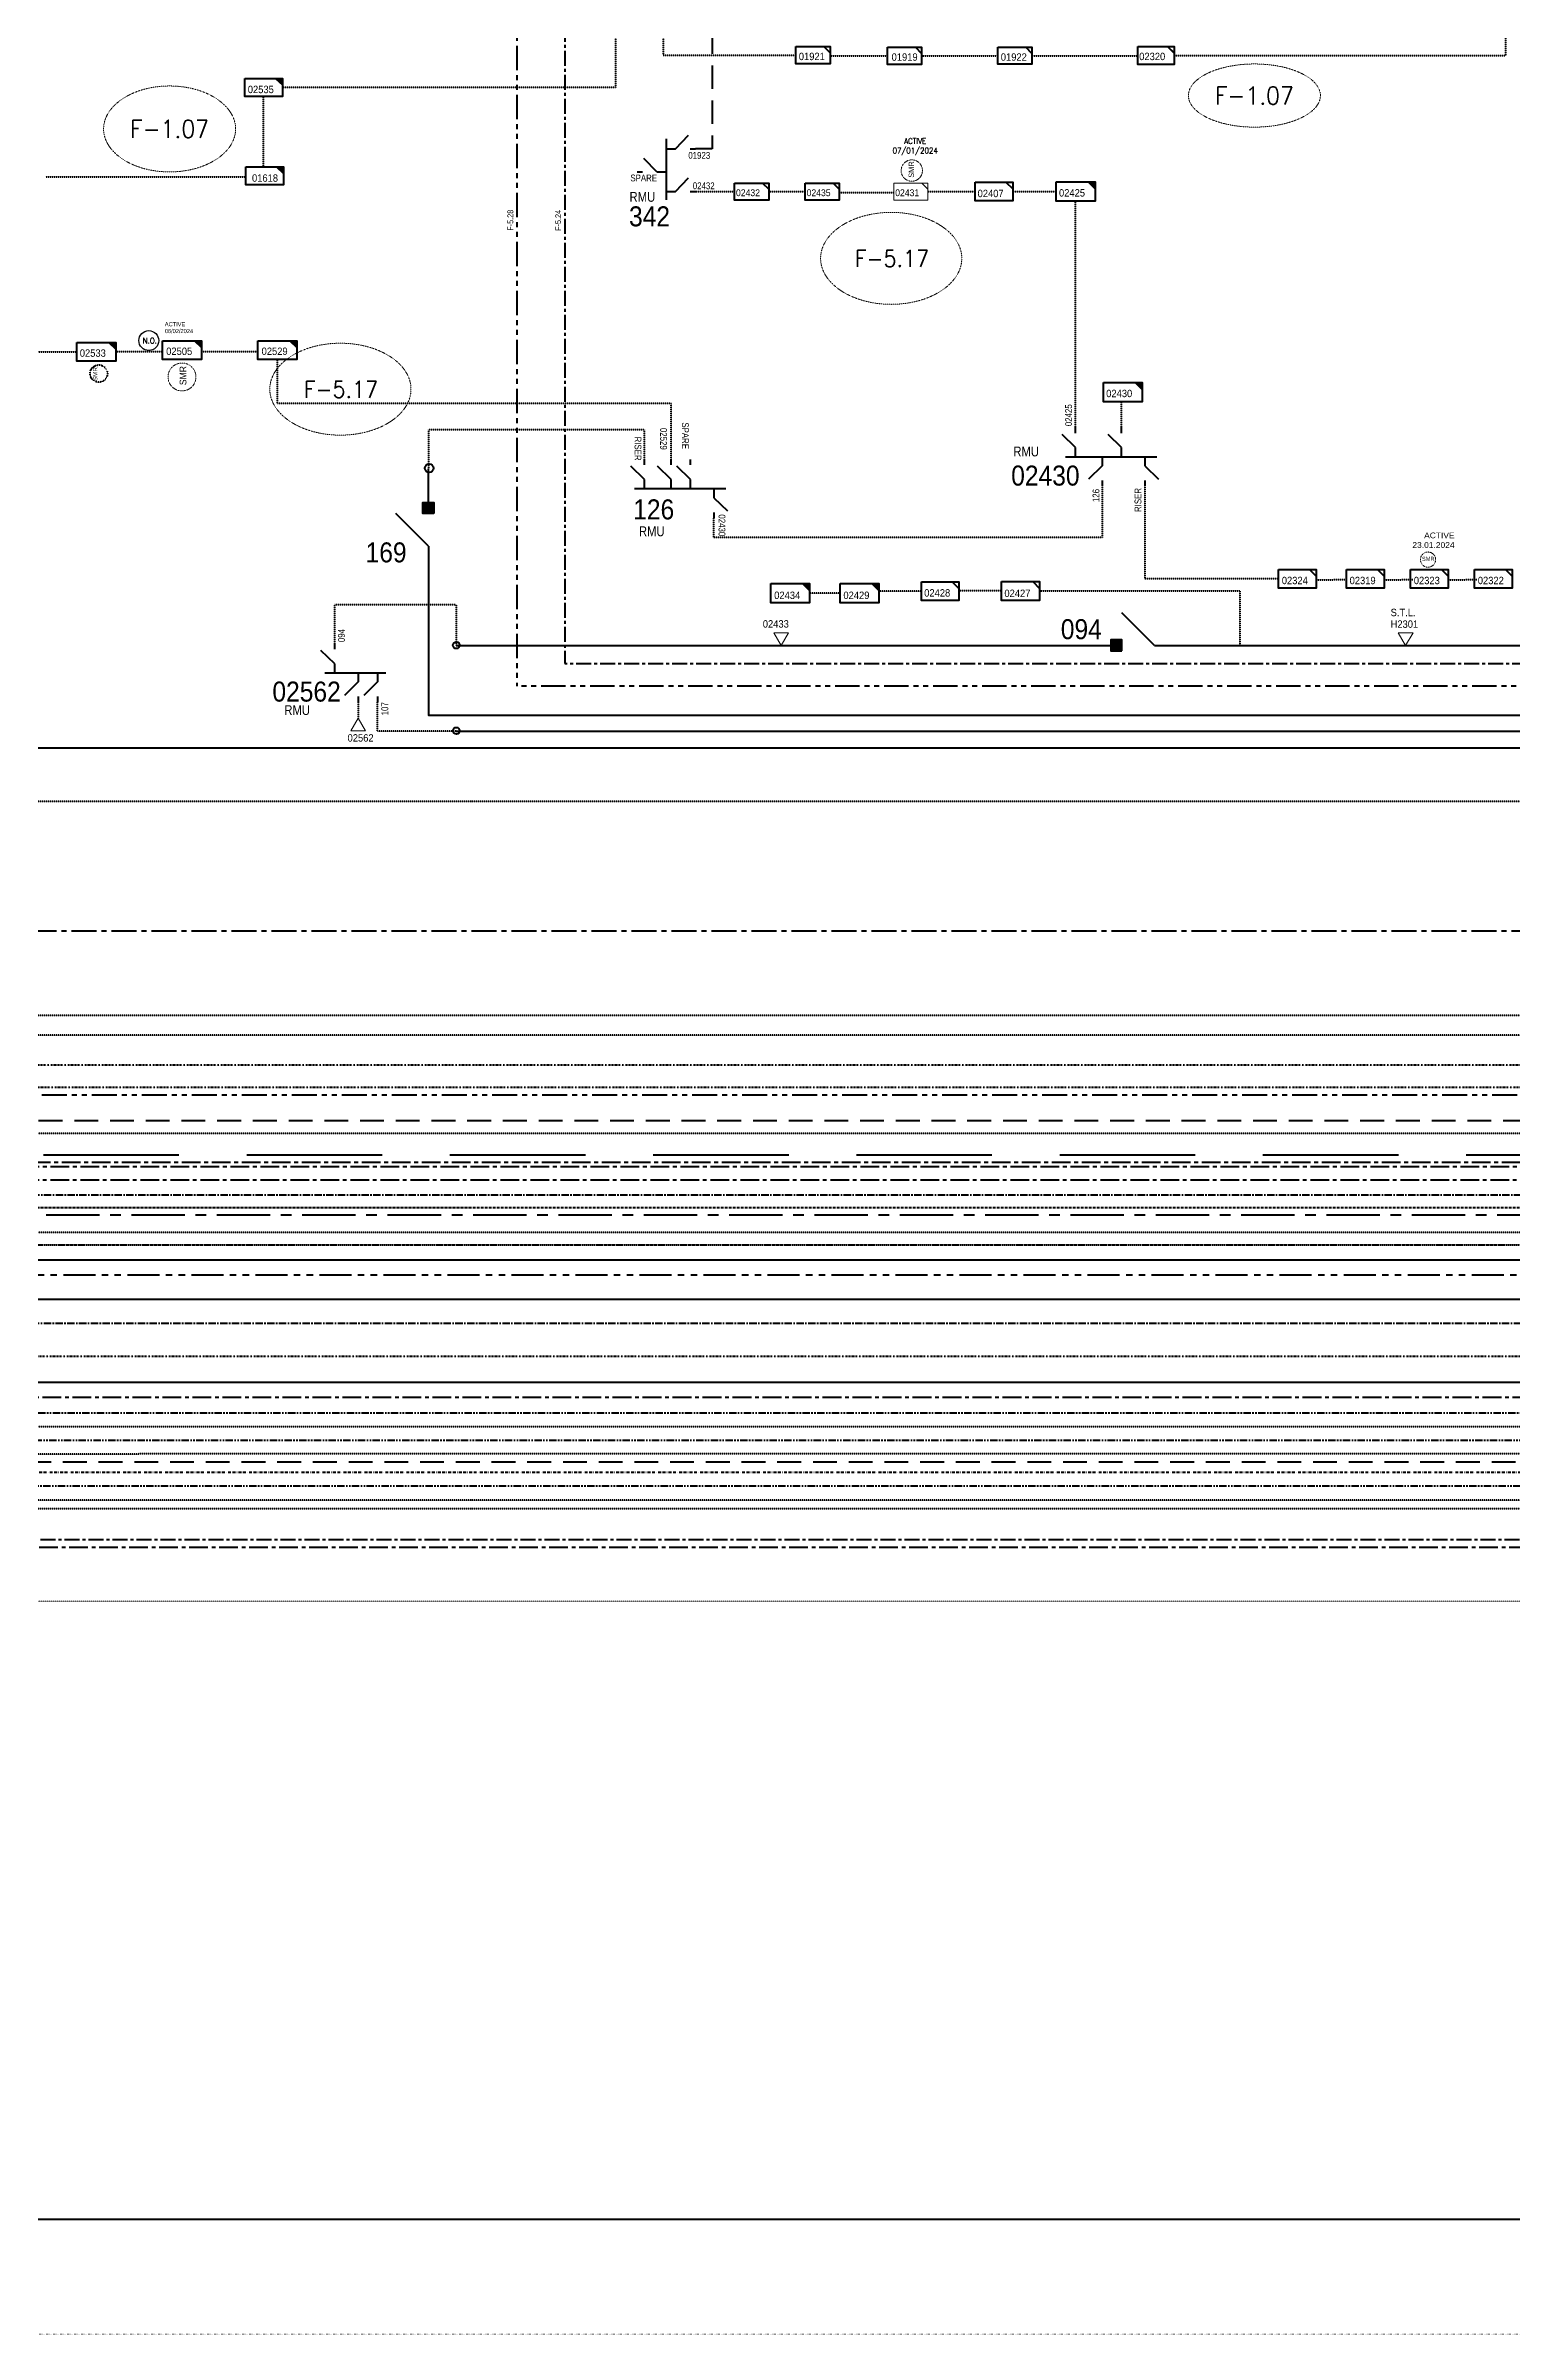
# Model space of a CAD drawing. Header units: metres. Extents: x 65984 to 144644, y -19036 to 23726.
# Drawn here: x 119960 to 120694, y 19332 to 20476 of the extents above; entities that cross this region are included whole.
import ezdxf
from ezdxf.enums import TextEntityAlignment as Align

# ---------------------------------------------------------------- set-up
doc = ezdxf.new("R2010")
doc.units = ezdxf.units.M
doc.header["$MEASUREMENT"] = 0
for name, pattern in [('( Border )', [1.75, 0.5, -0.25, 0.5, -0.25, 0, -0.25]), ('( Center )', [2, 1.25, -0.25, 0.25, -0.25]), ('( Phantom )', [2.5, 1.25, -0.25, 0.25, -0.25, 0.25, -0.25]), ('DGN Style 1', [0.6, 0, -0.6]), ('DGN Style 2', [0.023128, 0, -0.023128]), ('DGN Style 3', [0.013877, 0, -0.013877]), ('DGN Style 4', [1.6, 0.8, -0.4, 0, -0.4]), ('DGN Style 6', [1.9, 0.7, -0.4, 0, -0.4, 0, -0.4]), ('DGN Style 7', [2, 0.9, -0.4, 0.3, -0.4]), ('HIDDEN2', [2381.25, 1587.5, -793.75])]:
    doc.linetypes.add(name, pattern=pattern)
doc.layers.get('0').update_dxf_attribs({"color": 95, "lineweight": 40})
for name, color, linetype, lineweight in [('ABS', 7, 'Continuous', 40), ('ABS NUMBER', 112, 'Continuous', 30), ('d_eos', 111, 'Continuous', 40), ('d_eos no', 121, 'Continuous', 40), ('d_grid line', 7, 'DGN Style 1', 0), ('d_switch', 95, 'Continuous', 40), ('d_tf', 1, 'Continuous', 40), ('d_tf no', 6, 'Continuous', 40), ('d_ug cable', 95, 'Continuous', 40), ('d_ug main line', 95, 'Continuous', 40), ('FDR  1  05', 172, 'Continuous', 40), ('FDR  1  08', 13, 'Continuous', 106), ('FDR  1  16', 234, 'Continuous', 40), ('FDR  4  02', 126, 'Continuous', 40), ('FDR  5  23', 98, 'Continuous', 53), ('fedr no', 95, 'Continuous', 40), ('Level 37', 7, 'Continuous', 0), ('O H MAIN FEEDER', 4, 'Continuous', 100), ('SW N O', 114, 'Continuous', 30)]:
    doc.layers.add(name, color=color, linetype=linetype, lineweight=lineweight)
doc.styles.add('NASKHF', font='naskhf.shx', dxfattribs={"height": 8})
doc.styles.get("Standard").update_dxf_attribs({"font": 'txt.shx'})
doc.styles.add('Style-Arial', font='arial.ttf')
doc.styles.add('Style-ENGINEERING', font='ENGINEERING.shx')
doc.styles.add('Style-msdefault', font='msdefault.shx')
doc.styles.add('Style-STANDARD', font='STANDARD.shx')

# ---------------------------------------------------------------- blocks, each defined once
blk = doc.blocks.new('ABS2_1_1')
at = {"color": 0, "linetype": 'ByBlock', "lineweight": -2, "ltscale": 500}
for q in [(-29900, 43500), (0, 0)]:
    blk.add_line((0, 13600), q, dxfattribs=at)
at = {"color": 0, "linetype": 'ByBlock', "lineweight": -2, "ltscale": 500, "flags": 128}
for points in [[(5000, 43600), (-5000, 43600), (-5000, 53600), (5000, 53600)], [(3791, 49653), (3791, 49653), (3791, 49653)]]:
    blk.add_lwpolyline(points, close=True, dxfattribs=at)
at = {"color": 0, "linetype": 'ByBlock', "lineweight": -2, "ltscale": 500}
for points in [[(5000, 43600), (-5000, 43600), (5000, 53600), (-5000, 53600)], [(3791, 49653), (3791, 49653), (3791, 49653)]]:
    blk.add_solid(points, dxfattribs=at)
blk = doc.blocks.new('TF_8')
at = {"color": 0, "linetype": 'ByBlock', "lineweight": -2}
blk.add_line((6.3, 4.95), (9.9, 1.35), dxfattribs=at)
blk.add_3dface([(-10.1, 4.95), (9.9, 4.95), (9.9, -5.05), (-10.1, -5.05)], dxfattribs=at)
blk = doc.blocks.new('exist.us-1000kva')
at = {"color": 0, "linetype": 'ByBlock', "lineweight": -2, "flags": 128}
blk.add_lwpolyline([(40, 12.9), (32.8, 20), (40, 20)], close=True, dxfattribs=at)
at = {"color": 0, "linetype": 'ByBlock', "lineweight": -2, "extrusion": (0, 0, -1)}
blk.add_solid([(-40, 12.9), (-32.8, 20), (-40, 20)], dxfattribs=at)
at = {"color": 0, "linetype": 'ByBlock', "lineweight": -2, "xscale": 2, "yscale": 2}
blk.add_blockref('TF_8', (20.2, 10.1), dxfattribs=at)
blk = doc.blocks.new('*U965')
at = {"layer": 'SW N O', "color": 3, "ltscale": 0.426762}
blk.add_circle((0, 0), 16.8, dxfattribs=at)
at = {"layer": 'SW N O', "color": 3, "style": 'Style-STANDARD'}
blk.add_text('N.O.', height=9.6, dxfattribs=at).set_placement((1.7, -0.2), align=Align.MIDDLE_CENTER)
blk = doc.blocks.new('*U2323')
at = {"layer": 'FDR  1  05', "color": 55, "linetype": 'Continuous', "lineweight": 40, "flags": 128}
blk.add_lwpolyline([(20, 10), (20, 2.7), (12.8, 10)], close=True, dxfattribs=at)
at = {"layer": 'FDR  1  05', "color": 55, "linetype": 'Continuous', "lineweight": 40, "xscale": 2, "yscale": 2, "rotation": 359.9999999999999}
blk.add_blockref('TF_8', (0.2, 0.1), dxfattribs=at)
blk = doc.blocks.new('*U1671')
at = {"layer": 'FDR  1  05', "color": 18, "linetype": 'Continuous', "lineweight": 40, "flags": 128}
blk.add_lwpolyline([(20, 10), (20, 2.7), (12.8, 10)], close=True, dxfattribs=at)
at = {"layer": 'FDR  1  05', "color": 18, "linetype": 'Continuous', "lineweight": 40, "xscale": 2, "yscale": 2, "rotation": 359.9999999999999}
blk.add_blockref('TF_8', (0.2, 0.1), dxfattribs=at)
blk = doc.blocks.new('TRA1_702')
at = {"layer": 'd_tf', "color": 95, "linetype": 'Continuous', "lineweight": 0, "ltscale": 0.00017991, "flags": 128}
blk.add_lwpolyline([(10, -17), (0, 0), (-10, -17)], close=True, dxfattribs=at)
blk = doc.blocks.new('TRA1_701')
at = {"layer": 'd_tf', "color": 95, "linetype": 'Continuous', "lineweight": 0, "ltscale": 0.00017991, "xscale": 1.000046566207833, "yscale": 1.000046566207833, "zscale": 1.000046566207833, "rotation": 180}
blk.add_blockref('TRA1_702', (0, 0), dxfattribs=at)
blk = doc.blocks.new('*U2397')
at = {"layer": 'FDR  4  02', "color": 131, "linetype": 'Continuous', "lineweight": 13, "flags": 128}
blk.add_lwpolyline([(20, 10), (20, 2.7), (12.8, 10)], close=True, dxfattribs=at)
at = {"layer": 'FDR  4  02', "color": 131, "linetype": 'Continuous', "lineweight": 13, "xscale": 2, "yscale": 2, "rotation": 359.9999999999999}
blk.add_blockref('TF_8', (0.2, 0.1), dxfattribs=at)
blk = doc.blocks.new('*U3409')
at = {"layer": 'FDR  1  05', "color": 2, "linetype": 'Continuous', "lineweight": 40, "flags": 128}
blk.add_lwpolyline([(20, 10), (20, 2.7), (12.8, 10)], close=True, dxfattribs=at)
at = {"layer": 'FDR  1  05', "color": 2, "linetype": 'Continuous', "lineweight": 40, "xscale": 2, "yscale": 2, "zscale": 0.9408992878727449, "rotation": 359.9999999999999}
blk.add_blockref('TF_8', (0.2, 0.1), dxfattribs=at)
blk = doc.blocks.new('*U3830')
at = {"color": 2, "linetype": 'DGN Style 3'}
blk.add_circle((0, 0), 40.1, dxfattribs=at)
at = {"color": 1, "style": 'Style-ENGINEERING', "width": 1.09375}
blk.add_text('SMR', height=20, dxfattribs=at).set_placement((30, 7), align=Align.RIGHT)

msp = doc.modelspace()

# ---------------------------------------------------------------- linework, layer by layer
at = {"color": 1, "linetype": 'DGN Style 3', "lineweight": 140, "flags": 128}
msp.add_lwpolyline([(125582.6, 22197.1), (125784.7, 22197.1), (125784.7, 19882.8), (116946.7, 19882.8), (116946.7, 20259.6), (116860.9, 20259.7)], dxfattribs=at)
at = {"color": 3, "linetype": 'DGN Style 3', "lineweight": 140, "flags": 128}
msp.add_lwpolyline([(116807.7, 20242.1), (116807.7, 20219.5), (116935.2, 20219.5), (116935.2, 19876.7), (125825.5, 19876.7), (125825.5, 22095.4), (125562.3, 22095.4)], dxfattribs=at)
at = {"color": 1, "linetype": 'DGN Style 4', "lineweight": 70, "flags": 128}
msp.add_lwpolyline([(128559.9, 20572.7), (128559.9, 20579), (128073.9, 20579), (128073.9, 21718.3), (128073.9, 21718.3), (125710.5, 21718.3), (125710.5, 19820.8), (115844.2, 19820.8), (115844.2, 19939)], dxfattribs=at)
at = {"color": 7, "linetype": 'HIDDEN2', "lineweight": 70, "ltscale": 0.0075}
msp.add_lwpolyline([(125393.7, 21166.9), (125393.7, 21141.8), (125160, 21141.8), (125160, 19768.1), (114797.2, 19768.1), (114797.2, 20008.6), (114797.2, 20008.6), (114797.2, 20131.5)], dxfattribs=at)
at = {"layer": 'd_eos', "color": 7, "linetype": 'Continuous', "lineweight": 211, "ltscale": 0.625574}
for p, q in [((120270.5, 20429.7), (120270.5, 20399.1)), ((120270.5, 20424.7), (120275.1, 20424.7)), ((120275.1, 20424.7), (120281.7, 20431.5)), ((120282.4, 20424.7), (120285.1, 20424.7)), ((120258.7, 20413), (120255.9, 20413)), ((120266, 20413), (120259.3, 20419.9)), ((120270.5, 20413), (120266, 20413)), ((120270.5, 20403.3), (120275.1, 20403.3)), ((120275.1, 20403.3), (120281.7, 20410.2)), ((120282.4, 20403.3), (120285.1, 20403.3)), ((120475.2, 20282.5), (120475.2, 20285.3)), ((120498.2, 20282.5), (120498.2, 20285.3)), ((120475.2, 20275.3), (120468.4, 20281.9)), ((120475.2, 20270.7), (120475.2, 20275.3)), ((120498.2, 20275.3), (120491.4, 20281.9)), ((120498.2, 20270.7), (120498.2, 20275.3)), ((120259.7, 20259.3), (120252.8, 20266)), ((120259.7, 20266.6), (120259.7, 20269.4)), ((120273, 20259.3), (120266.2, 20266)), ((120273, 20266.6), (120273, 20269.4)), ((120282.7, 20259.3), (120275.8, 20266)), ((120282.7, 20266.6), (120282.7, 20269.4)), ((120470.2, 20270.7), (120515.8, 20270.7)), ((120488.5, 20266.1), (120481.7, 20259.5)), ((120488.5, 20270.7), (120488.5, 20266.1)), ((120509.8, 20270.7), (120509.8, 20266.1)), ((120509.8, 20266.1), (120516.7, 20259.5)), ((120254.6, 20254.8), (120300.3, 20254.8)), ((120259.7, 20254.8), (120259.7, 20259.3)), ((120273, 20254.8), (120273, 20259.3)), ((120282.7, 20254.8), (120282.7, 20259.3)), ((120294.3, 20254.8), (120294.3, 20250.2)), ((120488.5, 20258.8), (120488.5, 20256.1)), ((120509.8, 20258.8), (120509.8, 20256.1)), ((120294.3, 20250.2), (120301.2, 20243.6)), ((120294.3, 20242.9), (120294.3, 20240.2)), ((120104.8, 20167.2), (120097.9, 20173.8)), ((120104.8, 20174.5), (120104.8, 20177.2)), ((120099.8, 20162.6), (120130.4, 20162.6)), ((120104.8, 20162.6), (120104.8, 20167.2)), ((120116.5, 20162.6), (120116.5, 20158.1)), ((120126.2, 20162.6), (120126.2, 20158.1)), ((120116.5, 20158.1), (120109.6, 20151.4)), ((120116.5, 20150.8), (120116.5, 20148)), ((120126.2, 20158.1), (120119.3, 20151.4)), ((120126.2, 20150.8), (120126.2, 20148))]:
    msp.add_line(p, q, dxfattribs=at)
at = {"layer": 'd_grid line', "color": 7, "linetype": 'DGN Style 1', "lineweight": 0, "flags": 128}
msp.add_lwpolyline([(133459.3, 19332.1), (133459.3, 22713), (107396.8, 22713), (107396.8, 19332.1)], close=True, dxfattribs=at)
at = {"layer": 'd_ug cable', "color": 55, "linetype": 'DGN Style 3', "lineweight": 100}
for p, q in [((120690.3, 20471.3), (120690.1, 20563.3)), ((120069.2, 20415.6), (120069.2, 20450.9))]:
    msp.add_line(p, q, dxfattribs=at)
at = {"layer": 'd_ug cable', "color": 18, "linetype": 'DGN Style 3', "lineweight": 100}
for p, q in [((120285.1, 20403.3), (120304.6, 20403.3)), ((120321.7, 20403.3), (120339.9, 20403.3)), ((120475.2, 20285.3), (120475.2, 20398.5)), ((120498.2, 20285.3), (120498.2, 20298.2))]:
    msp.add_line(p, q, dxfattribs=at)
at = {"layer": 'd_ug cable', "color": 17, "linetype": 'DGN Style 3', "lineweight": 100}
msp.add_line((119950.6, 20323.1), (119975.8, 20323.1), dxfattribs=at)
at = {"layer": 'd_ug cable', "color": 6, "linetype": 'DGN Style 3', "lineweight": 211}
for p, q in [((120595.5, 20209.2), (120609.8, 20209.3)), ((120629.5, 20209.2), (120643.8, 20209.3)), ((120661.5, 20209.2), (120675.8, 20209.3))]:
    msp.add_line(p, q, dxfattribs=at)
at = {"layer": 'd_ug cable', "color": 95, "linetype": 'DGN Style 3', "lineweight": 100}
for p, q in [((120357.4, 20202.5), (120342.2, 20202.5)), ((120398.2, 20203.5), (120376.8, 20203.5)), ((120438.2, 20203.6), (120416.9, 20203.6)), ((120116.5, 20148), (120116.5, 20140))]:
    msp.add_line(p, q, dxfattribs=at)
at = {"layer": 'd_ug cable', "color": 1, "linetype": 'DGN Style 3', "lineweight": 0}
msp.add_line((107924.2, 19698.6), (144357.5, 19698.7), dxfattribs=at)
at = {"layer": 'd_ug cable', "color": 11, "linetype": 'DGN Style 3', "lineweight": 100, "flags": 128}
msp.add_lwpolyline([(116936.1, 20791.1), (116989.8, 20791.1), (116989.8, 20008), (117030.6, 20008), (117030.6, 19932.6), (125125.2, 19932.6), (125125.2, 22070), (125473.7, 22070)], dxfattribs=at)
at = {"layer": 'd_ug cable', "color": 191, "linetype": '( Phantom )', "lineweight": 106, "ltscale": 2.94, "flags": 128}
msp.add_lwpolyline([(123384.2, 20690.9), (123384.2, 20700.9), (123480.1, 20700.9), (123480.1, 19778.9), (114898.6, 19778.9), (114898.6, 19923.6)], dxfattribs=at)
at = {"layer": 'd_ug cable', "color": 5, "linetype": 'DGN Style 3', "lineweight": 100, "flags": 128}
msp.add_lwpolyline([(123460.8, 20656.3), (123460.8, 20632.5), (123475.1, 20632.5), (123475.1, 19772.9), (114852.4, 19771), (114852.7, 19985.2), (114852.7, 19985.2), (114852.7, 19985.5)], dxfattribs=at)
at = {"layer": 'd_ug cable', "color": 30, "linetype": 'DGN Style 3', "lineweight": 140, "flags": 128}
msp.add_lwpolyline([(123535.7, 20621.1), (123496.4, 20621.1), (123496.4, 19991.4), (117971.1, 19991.4), (117971.1, 20024.1)], dxfattribs=at)
at = {"layer": 'd_ug cable', "color": 3, "linetype": 'DGN Style 3', "lineweight": 100, "flags": 128}
for points in [[(123536.4, 20608.9), (123503.7, 20608.9), (123503.7, 19785.8), (114953.6, 19785.8), (114953.6, 20040.8), (114953.6, 20040.8), (114953.6, 20133.6)], [(123441.1, 20364.3), (123441.1, 20352.8), (123470.8, 20352.8), (123470.8, 19749), (114669.9, 19749), (114669.9, 19765.7)]]:
    msp.add_lwpolyline(points, dxfattribs=at)
at = {"layer": 'd_ug cable', "color": 55, "linetype": 'DGN Style 3', "lineweight": 100, "flags": 128}
for points in [[(120245.2, 20492.1), (120245.2, 20455.4), (120078.6, 20455.4)], [(120269, 20490.3), (120269, 20471.5), (120335.4, 20471.5)], [(120352.4, 20471.2), (120381.1, 20471.2)], [(120398.2, 20471.2), (120436.3, 20471.2)], [(120453.3, 20471.2), (120506.4, 20471.2), (120506.4, 20471.2)], [(120524.5, 20471.3), (120690.3, 20471.3), (120690.3, 20471.3)], [(119960.3, 20410.7), (120060.3, 20410.7)]]:
    msp.add_lwpolyline(points, dxfattribs=at)
at = {"layer": 'd_ug cable', "color": 18, "linetype": 'DGN Style 3', "lineweight": 100, "flags": 128}
for points in [[(120357, 20402.9), (120384.2, 20402.9)], [(120401.3, 20403.3), (120425.1, 20403.3)], [(120443.8, 20403.3), (120465.5, 20403.3)], [(120066.3, 20323.1), (120038.1, 20323.1)], [(120273, 20269), (120273, 20297.3), (120076.1, 20297.3), (120076.1, 20319.3)], [(120488.5, 20256.1), (120488.5, 20230.4), (120294.3, 20230.4), (120294.3, 20240.3)], [(120509.8, 20256.1), (120509.8, 20209.9), (120576.4, 20209.9), (120576.4, 20209.9)]]:
    msp.add_lwpolyline(points, dxfattribs=at)
at = {"layer": 'd_ug cable', "color": 17, "linetype": 'DGN Style 3', "lineweight": 100, "flags": 128}
msp.add_lwpolyline([(120018.7, 20323.1), (119995.3, 20323.1)], dxfattribs=at)
at = {"layer": 'd_ug cable', "color": 57, "linetype": '( Phantom )', "lineweight": 106, "ltscale": 2.94, "true_color": 0x7d8a21, "flags": 128}
msp.add_lwpolyline([(124151.4, 20300.7), (124151.4, 20300.7), (124151.4, 19756), (114758, 19756), (114758, 20002.1)], dxfattribs=at)
at = {"layer": 'd_ug cable', "color": 1, "linetype": 'DGN Style 2', "lineweight": 100, "flags": 128}
msp.add_lwpolyline([(122798.8, 20281.9), (122839, 20281.9), (122839, 19744.7), (114656.1, 19744.7), (114656.1, 19917.5)], dxfattribs=at)
at = {"layer": 'd_ug cable', "color": 174, "linetype": 'DGN Style 3', "lineweight": 100, "flags": 128}
msp.add_lwpolyline([(120259.7, 20269.4), (120259.7, 20284.2), (120151.6, 20284.2), (120151.6, 20264.7)], dxfattribs=at)
at = {"layer": 'd_ug cable', "color": 95, "linetype": 'DGN Style 3', "lineweight": 100, "flags": 128}
msp.add_lwpolyline([(120457.2, 20203.6), (120557.3, 20203.6), (120557.3, 20176.4)], dxfattribs=at)
at = {"layer": 'd_ug cable', "color": 2, "linetype": 'DGN Style 3', "lineweight": 13}
for centre, radius in [((120393.3, 20413.8), 5.34), ((120028.4, 20310.6), 6.98)]:
    msp.add_circle(centre, radius, dxfattribs=at)
at = {"layer": 'd_ug cable', "color": 2, "linetype": 'DGN Style 3', "lineweight": 0}
msp.add_circle((120651.4, 20219.3), 3.8, dxfattribs=at)
at = {"layer": 'd_ug main line', "color": 160, "linetype": 'DGN Style 3', "lineweight": 140, "true_color": 0x0d31ff}
msp.add_line((125133.4, 19981.5), (117675.8, 19981.5), dxfattribs=at)
at = {"layer": 'd_ug main line', "color": 194, "linetype": 'HIDDEN2', "lineweight": 140, "ltscale": 0.042676}
msp.add_line((125514.5, 19921.5), (117658.1, 19921.5), dxfattribs=at)
at = {"layer": 'd_ug main line', "color": 194, "linetype": '( Center )', "lineweight": 158, "ltscale": 2.94, "flags": 128}
msp.add_lwpolyline([(116768.1, 20333.1), (116768.1, 20291.3), (116970, 20291.3), (116970, 20103.3), (117041.4, 20103.3), (117041.4, 19837.5), (125796.7, 19837.5), (125796.7, 22228.7), (125677.4, 22228.7)], dxfattribs=at)
at = {"layer": 'd_ug main line', "color": 194, "linetype": '( Border )', "lineweight": 140, "ltscale": 2.94, "flags": 128}
msp.add_lwpolyline([(125530.1, 21410.6), (125530.1, 21366.7), (125173.6, 21366.7), (125173.6, 19762.9), (114780.3, 19762.9), (114780.3, 20000.7), (114780.3, 20000.7), (114780.3, 20131.5)], dxfattribs=at)
at = {"layer": 'd_ug main line', "color": 200, "linetype": '( Phantom )', "lineweight": 106, "ltscale": 12.802868, "flags": 128}
msp.add_lwpolyline([(125624, 21392.2), (125624, 19861.5), (118525, 19861.5), (118525, 20122.6), (118499.6, 20122.6)], dxfattribs=at)
at = {"layer": 'd_ug main line', "color": 200, "linetype": 'DGN Style 7', "lineweight": 80, "flags": 128}
msp.add_lwpolyline([(117122.2, 19949.7), (117122.2, 19895.4), (125326.1, 19895.4), (125326.1, 21308)], dxfattribs=at)
at = {"layer": 'd_ug main line', "color": 3, "linetype": '( Center )', "lineweight": 140, "ltscale": 2.94, "flags": 128}
msp.add_lwpolyline([(125541.3, 21250), (125541.3, 19901.6), (117708.1, 19901.6), (117708.1, 20550.7), (117719.8, 20550.7)], dxfattribs=at)
at = {"layer": 'd_ug main line', "color": 22, "linetype": 'DGN Style 6', "lineweight": 140, "flags": 128}
msp.add_lwpolyline([(125590.7, 21115.9), (125590.7, 19876.5), (117300.1, 19876.5), (117300.3, 19955.5)], dxfattribs=at)
at = {"layer": 'd_ug main line', "color": 60, "linetype": 'DGN Style 4', "lineweight": 140, "flags": 128}
msp.add_lwpolyline([(118699.1, 20085.5), (118699.1, 19955.5), (123510.6, 19955.5), (123510.6, 20787.7), (123417, 20787.7), (123417, 20795.4)], dxfattribs=at)
at = {"layer": 'd_ug main line', "color": 206, "linetype": '( Phantom )', "lineweight": 200, "ltscale": 9.8, "flags": 128}
for points in [[(120156, 20558.9), (120156, 20533.7), (120195.8, 20533.7), (120195.8, 20156)], [(121181.3, 20297.4), (121181.3, 20156), (120195.8, 20156)]]:
    msp.add_lwpolyline(points, dxfattribs=at)
at = {"layer": 'd_ug main line', "color": 18, "linetype": 'HIDDEN2', "lineweight": 140, "ltscale": 0.00735}
msp.add_lwpolyline([(120293.5, 20536.3), (120293.5, 20424.7), (120285.1, 20424.7)], dxfattribs=at)
at = {"layer": 'd_ug main line', "color": 215, "linetype": '( Center )', "lineweight": 158, "ltscale": 10, "flags": 128}
msp.add_lwpolyline([(124020, 20259.2), (124020, 20033.5), (118051.2, 20033.5)], dxfattribs=at)
at = {"layer": 'd_ug main line', "color": 22, "linetype": '( Phantom )', "lineweight": 100, "ltscale": 10, "flags": 128}
msp.add_lwpolyline([(125145.9, 19951.5), (118427.6, 19951.5), (118427.6, 20158.2)], dxfattribs=at)
at = {"layer": 'd_ug main line', "color": 157, "linetype": 'DGN Style 4', "lineweight": 140, "flags": 128}
msp.add_lwpolyline([(125140.1, 19966.5), (117620.7, 19966.5), (117620.7, 20026.3)], dxfattribs=at)
at = {"layer": 'd_ug main line', "color": 36, "linetype": 'HIDDEN2', "lineweight": 70, "ltscale": 0.0075}
msp.add_lwpolyline([(117063.5, 19958.2), (117063.5, 19938.9), (125152.6, 19938.9)], dxfattribs=at)
at = {"layer": 'FDR  1  08', "color": 22, "linetype": 'DGN Style 3', "lineweight": 140, "flags": 128}
msp.add_lwpolyline([(123432.8, 20098.4), (118755.6, 20098.4), (118755.6, 20154.7)], dxfattribs=at)
at = {"layer": 'FDR  1  16', "color": 30, "linetype": '( Center )', "lineweight": 70, "ltscale": 7.500037}
msp.add_line((125362.7, 19917.9), (117057.4, 19917.9), dxfattribs=at)
at = {"layer": 'FDR  1  16', "color": 154, "linetype": '( Center )', "lineweight": 106, "ltscale": 7.500037, "flags": 128}
msp.add_lwpolyline([(116110.2, 19993.5), (116110.2, 19915.9), (125674.4, 19915.9), (125674.4, 21860.4), (125695.6, 21860.4)], dxfattribs=at)
at = {"layer": 'FDR  1  16', "color": 1, "linetype": '( Center )', "lineweight": 70, "ltscale": 7.500037, "flags": 128}
msp.add_lwpolyline([(125488.9, 21502.1), (125488.9, 19909), (117049.6, 19909), (117049.6, 19946.8)], dxfattribs=at)
at = {"layer": 'FDR  1  16', "color": 30, "linetype": '( Center )', "lineweight": 70, "ltscale": 7.500037, "flags": 128}
msp.add_lwpolyline([(125591.4, 21302), (125591.4, 21195.5), (125557.6, 21195.5), (125557.6, 19800.3), (115047.5, 19800.3), (115047.5, 20133.6)], dxfattribs=at)
at = {"layer": 'FDR  1  16', "color": 1, "linetype": '( Center )', "lineweight": 211, "ltscale": 21.338113, "flags": 128}
msp.add_lwpolyline([(125575.6, 21302), (125575.6, 19891.5), (117648.1, 19891.5), (117648.1, 20163.4)], dxfattribs=at)
at = {"layer": 'FDR  1  16', "color": 57, "linetype": '( Phantom )', "lineweight": 70, "ltscale": 2.94, "true_color": 0x7d8a21, "flags": 128}
msp.add_lwpolyline([(115008.6, 20070.7), (115008.6, 20056.4), (115008.6, 20056.4), (115008.6, 19792.7), (123522.5, 19792.7), (123522.5, 20577.9), (123907, 20577.9), (123907, 21240.2)], dxfattribs=at)
at = {"layer": 'FDR  1  16', "color": 214, "linetype": '( Center )', "lineweight": 158, "ltscale": 6, "flags": 128}
msp.add_lwpolyline([(120110.8, 20724.6), (120219.8, 20724.6), (120219.8, 20167.3), (121078.3, 20167.3), (121078.3, 20344.4)], dxfattribs=at)
at = {"layer": 'FDR  1  16', "color": 174, "linetype": '( Center )', "lineweight": 158, "ltscale": 6, "flags": 128}
msp.add_lwpolyline([(122561.3, 20192.7), (122579.5, 20192.7), (122579.5, 19729.3), (117566.7, 19729.3), (117566.7, 19948.4)], dxfattribs=at)
at = {"layer": 'FDR  1  16', "color": 30, "linetype": '( Center )', "lineweight": 106, "ltscale": 7.500037, "flags": 128}
msp.add_lwpolyline([(122673.1, 20168.7), (122662.2, 20168.7), (122662.2, 19725.4), (114379.1, 19725.4), (114379.1, 19900.5)], dxfattribs=at)
at = {"layer": 'FDR  1  16', "color": 95, "linetype": 'Continuous', "lineweight": 40}
for centre in [(120165.6, 20176.5), (120165.6, 20133.7)]:
    msp.add_circle(centre, 1.72, dxfattribs=at)
at = {"layer": 'FDR  5  23', "color": 95, "linetype": 'DGN Style 3', "lineweight": 40, "flags": 128}
for points in [[(120104.8, 20177.2), (120104.8, 20196.9), (120165.5, 20196.9), (120165.5, 20176.4)], [(120165.5, 20133.6), (120126.2, 20133.6), (120126.2, 20148)]]:
    msp.add_lwpolyline(points, dxfattribs=at)
at = {"layer": 'fedr no', "color": 55, "linetype": 'DGN Style 3', "lineweight": 13}
for centre, ratio in [((120564.6, 20451.3), 0.478468), ((120022.2, 20434.6), 0.651175)]:
    msp.add_ellipse(centre, major_axis=(33, 0), ratio=ratio, dxfattribs=at)
at = {"layer": 'fedr no', "color": 82, "linetype": 'DGN Style 3', "lineweight": 13, "true_color": 0x1dc70e}
for centre in [(120383, 20369.9), (120107.6, 20304.5)]:
    msp.add_ellipse(centre, major_axis=(35.3, 0), ratio=0.651175, dxfattribs=at)
at = {"layer": 'O H MAIN FEEDER', "color": 95, "lineweight": 211, "ltscale": 0.488306}
msp.add_line((120522, 20176.4), (120940.3, 20176.4), dxfattribs=at)
at = {"layer": 'O H MAIN FEEDER', "color": 200, "lineweight": 211, "ltscale": 0.426762}
msp.add_line((123894.8, 20125.1), (118552.8, 20125.1), dxfattribs=at)
at = {"layer": 'O H MAIN FEEDER', "color": 95, "lineweight": 211, "ltscale": 30}
msp.add_line((120165.5, 20133.6), (122632.5, 20133.6), dxfattribs=at)
at = {"layer": 'O H MAIN FEEDER', "color": 214, "lineweight": 211, "ltscale": 30}
msp.add_line((125693.2, 19849.3), (115522.9, 19849.3), dxfattribs=at)
at = {"layer": 'O H MAIN FEEDER', "color": 140, "lineweight": 211, "ltscale": 0.498271, "flags": 128}
msp.add_lwpolyline([(106943.9, 22834.8), (144644.1, 22834.8), (144644.1, 19389.5), (106943.9, 19389.5)], close=True, dxfattribs=at)
at = {"layer": 'O H MAIN FEEDER', "color": 5, "lineweight": 211, "ltscale": 30, "flags": 128}
msp.add_lwpolyline([(111246, 19990), (113139.2, 19990), (113139.2, 19808), (133226.2, 19808), (133226.2, 22351.2), (129774.4, 22351.2)], dxfattribs=at)
at = {"layer": 'O H MAIN FEEDER', "color": 95, "lineweight": 211, "ltscale": 0.426762, "flags": 128}
msp.add_lwpolyline([(125714.5, 20280.9), (125714.5, 19869.1), (116079.9, 19869.1)], dxfattribs=at)
at = {"layer": 'O H MAIN FEEDER', "color": 174, "lineweight": 211, "ltscale": 0.488306, "flags": 128}
msp.add_lwpolyline([(120151.6, 20245.1), (120151.6, 20245.1), (120151.6, 20264.7)], dxfattribs=at)
at = {"layer": 'O H MAIN FEEDER', "color": 174, "lineweight": 211, "ltscale": 6, "flags": 128}
msp.add_lwpolyline([(120151.6, 20220.6), (120151.6, 20141.6), (122590, 20141.6), (122590, 20153.4)], dxfattribs=at)
at = {"layer": 'O H MAIN FEEDER', "color": 95, "lineweight": 211, "ltscale": 0.488306, "flags": 128}
msp.add_lwpolyline([(120165.5, 20176.4), (120496.5, 20176.4)], dxfattribs=at)
at = {"layer": 'O H MAIN FEEDER', "color": 174, "lineweight": 211, "ltscale": 0.488306}
msp.add_circle((120152, 20265), 2.21, dxfattribs=at)

# ---------------------------------------------------------------- block references
at = {"color": 1, "xscale": 0.108, "yscale": 0.108, "zscale": 0.108, "rotation": 90}
msp.add_blockref('*U3830', (119986.8, 20312.3), dxfattribs=at)
at = {"layer": 'ABS', "color": 7, "linetype": 'Continuous', "lineweight": 211, "ltscale": 0.812883, "xscale": 0.0005446322480400587, "zscale": 0.000360672857092237}
for p, yscale, rotation in [((120151.6, 20218.6), 0.0005446322480400587, 359.9999999999997), ((120522, 20176.4), -0.0005446322480400591, 270.0000000000002)]:
    msp.add_blockref('ABS2_1_1', p, dxfattribs=dict(at, yscale=yscale, rotation=rotation))
at = {"layer": 'd_tf', "color": 95, "linetype": 'Continuous', "lineweight": 0, "ltscale": 0.00017991, "xscale": 0.37, "yscale": 0.37, "zscale": 0.37, "rotation": 359.9999999999999}
for p in [(120328, 20176.4), (120640.2, 20176.4)]:
    msp.add_blockref('TRA1_701', p, dxfattribs=at)
at = {"layer": 'd_tf', "color": 95, "linetype": 'Continuous', "lineweight": 0, "ltscale": 0.00017991, "extrusion": (0, 0, -1), "xscale": 0.37, "yscale": 0.37, "zscale": 0.37, "rotation": 180}
msp.add_blockref('TRA1_701', (-120116.5, 20140), dxfattribs=at)
at = {"layer": 'FDR  1  05', "color": 55, "linetype": 'Continuous', "lineweight": 40, "xscale": 0.4267622666565712, "yscale": 0.4267622666565712, "zscale": 0.4267622666565712}
for p in [(120343.9, 20471.5), (120444.8, 20471.2)]:
    msp.add_blockref('*U2323', p, dxfattribs=at)
at = {"layer": 'FDR  1  05', "color": 55, "linetype": 'Continuous', "lineweight": 40, "zscale": 0.4267622666565712, "rotation": 359.9999999999999}
for name, p, xscale, yscale in [('TF_8', (120389.7, 20471.2), 0.8535245333131425, 0.8535245333131425), ('exist.us-1000kva', (120059.8, 20450.9), 0.47, 0.45), ('exist.us-1000kva', (120060.3, 20406.6), 0.47, 0.45)]:
    msp.add_blockref(name, p, dxfattribs=dict(at, xscale=xscale, yscale=yscale))
at = {"layer": 'FDR  1  05', "color": 2, "linetype": 'Continuous', "lineweight": 40, "xscale": 0.453568487251624, "yscale": 0.453568487251624, "zscale": 0.453568487251624}
msp.add_blockref('*U3409', (120515.4, 20471.3), dxfattribs=at)
at = {"layer": 'FDR  1  05', "color": 18, "linetype": 'Continuous', "lineweight": 40, "xscale": 0.4267622666565712, "yscale": 0.4267622666565712, "zscale": 0.4267622666565712}
for p in [(120313.2, 20403.3), (120348.5, 20403.3)]:
    msp.add_blockref('*U1671', p, dxfattribs=at)
at = {"layer": 'FDR  1  05', "color": 18, "linetype": 'Continuous', "lineweight": 40, "zscale": 0.4267622666565712, "rotation": 359.9999999999999}
for name, p, xscale, yscale in [('TF_8', (120434.5, 20403.4), 0.9361643978600566, 0.9361643978600566), ('exist.us-1000kva', (120465.5, 20398.5), 0.4851174426647391, 0.4851174426647391), ('exist.us-1000kva', (120066.3, 20319.3), 0.4862741407134583, 0.4655816240873538), ('exist.us-1000kva', (120489.1, 20298.2), 0.4851174426647391, 0.4851174426647391)]:
    msp.add_blockref(name, p, dxfattribs=dict(at, xscale=xscale, yscale=yscale))
at = {"layer": 'FDR  1  05', "color": 2, "linetype": 'Continuous', "lineweight": 40, "zscale": 0.4267622666565712, "rotation": 359.9999999999999}
for name, p, xscale, yscale in [('exist.us-1000kva', (119975.8, 20318.5), 0.4862741407134583, 0.4655816240873538), ('TF_8', (120652.2, 20209.7), 0.9381240670984778, 0.9381240670984778)]:
    msp.add_blockref(name, p, dxfattribs=dict(at, xscale=xscale, yscale=yscale))
at = {"layer": 'FDR  1  05', "color": 121, "linetype": 'Continuous', "lineweight": 40, "xscale": 0.4862741407134583, "yscale": 0.4655816240873538, "zscale": 0.4267622666565712, "rotation": 359.9999999999999}
msp.add_blockref('exist.us-1000kva', (120018.7, 20319.3), dxfattribs=at)
at = {"layer": 'FDR  1  05', "color": 95, "linetype": 'Continuous', "lineweight": 40, "zscale": 0.4267622666565712, "rotation": 359.9999999999999}
for name, p, xscale, yscale in [('exist.us-1000kva', (120322.8, 20197.6), 0.4851174426647391, 0.4851174426647391), ('exist.us-1000kva', (120357.4, 20197.6), 0.4851174426647391, 0.4851174426647391), ('TF_8', (120407.6, 20203.6), 0.9370353458039374, 0.9370353458039374), ('TF_8', (120447.8, 20203.6), 0.9517074610791227, 0.9517074610791227)]:
    msp.add_blockref(name, p, dxfattribs=dict(at, xscale=xscale, yscale=yscale))
at = {"layer": 'FDR  1  05', "color": 6, "linetype": 'Continuous', "lineweight": 40, "xscale": 0.9381240670984778, "yscale": 0.9381240670984778, "zscale": 0.4267622666565712, "rotation": 359.9999999999999}
for p in [(120586.2, 20209.7), (120620.2, 20209.7), (120684.2, 20209.7)]:
    msp.add_blockref('TF_8', p, dxfattribs=at)
at = {"layer": 'FDR  4  02', "color": 131, "linetype": 'Continuous', "lineweight": 13, "xscale": 0.4267622666565712, "yscale": 0.4267622666565712, "zscale": 0.4267622666565712}
msp.add_blockref('*U2397', (120392.8, 20403.3), dxfattribs=at)
at = {"layer": 'SW N O', "color": 3, "xscale": 0.2950694635422144, "yscale": 0.2950694635422144, "zscale": 0.2950694635422144}
msp.add_blockref('*U965', (120011.8, 20328.8), dxfattribs=at)

# ---------------------------------------------------------------- texts
at = {"color": 4, "insert": (120664.7, 20225.1), "char_height": 2.884, "attachment_point": 9}
msp.add_mtext('\\FENGINEERING;\\H1x;\\W1.09375;ACTIVE\\P23.01.2024', dxfattribs=at)
at = {"layer": 'ABS NUMBER', "color": 7, "lineweight": 140, "style": 'Style-Arial', "width": 0.88}
for s, p in [('169', (120120.2, 20217.9)), ('094', (120467.8, 20179.5))]:
    msp.add_text(s, height=10, dxfattribs=at).set_placement(p)
at = {"layer": 'd_eos no', "color": 7, "linetype": 'Continuous', "lineweight": 140, "style": 'Style-Arial', "width": 0.88}
for s, p in [('342', (120251.9, 20395.9)), ('02430', (120443, 20266.3)), ('02562', (120073.6, 20158.3))]:
    msp.add_text(s, height=10, dxfattribs=at).set_placement(p, align=Align.TOP_LEFT)
msp.add_text('126', height=10, dxfattribs=at).set_placement((120254, 20239.4))
at = {"layer": 'd_switch', "color": 36, "linetype": 'Continuous', "lineweight": 30, "style": 'Style-ENGINEERING', "width": 0.857143}
for s, rotation, p in [('01923', 359.9997, (120292.5, 20423.1)), ('RISER', 269.9997, (120258.1, 20268.8)), ('02529', 269.9997, (120270.9, 20274.2)), ('094', 89.9997, (120106.4, 20184.6)), ('107', 89.9994, (120128.1, 20148))]:
    msp.add_text(s, height=3.43, rotation=rotation, dxfattribs=at).set_placement(p, align=Align.TOP_RIGHT)
for s, rotation, p in [('SPARE', 0.0003, (120252.6, 20411.8)), ('02432', 0.0003, (120283.8, 20407.9)), ('SPARE', 270.0003, (120281.8, 20287.9)), ('02430', 270.0003, (120300.1, 20241.9))]:
    msp.add_text(s, height=3.43, rotation=rotation, dxfattribs=at).set_placement(p, align=Align.TOP_LEFT)
at = {"layer": 'd_switch', "color": 206, "linetype": 'Continuous', "lineweight": 30, "style": 'Style-msdefault', "width": 0.857143}
msp.add_text('F-5.28', height=2.92, rotation=90, dxfattribs=at).set_placement((120191.1, 20383.7), align=Align.TOP_LEFT)
at = {"layer": 'd_switch', "color": 2, "linetype": 'Continuous', "lineweight": 30, "style": 'Style-msdefault', "width": 0.857143}
msp.add_text('F-5.24', height=2.92, rotation=90, dxfattribs=at).set_placement((120215, 20383.6), align=Align.TOP_LEFT)
at = {"layer": 'd_switch', "color": 36, "linetype": 'Continuous', "lineweight": 30, "style": 'Style-ENGINEERING', "width": 0.857143}
msp.add_text('02425', height=3.43, rotation=89.9997, dxfattribs=at).set_placement((120473.4, 20286))
for s, p in [('126', (120487.1, 20254.6)), ('RISER', (120508.1, 20255.1))]:
    msp.add_text(s, height=3.43, rotation=90.0003, dxfattribs=at).set_placement(p, align=Align.RIGHT)
at = {"layer": 'd_tf no', "color": 55, "linetype": 'Continuous', "lineweight": 40, "style": 'Style-msdefault', "width": 0.945946}
for s, p in [('01921', (120336.8, 20472.7)), ('01919', (120383.2, 20472.4)), ('01922', (120437.8, 20472.4)), ('02535', (120061.3, 20456.2)), ('01618', (120063.4, 20411.9))]:
    msp.add_text(s, height=3.7, dxfattribs=at).set_placement(p, align=Align.TOP_LEFT)
at = {"layer": 'd_tf no', "color": 121, "linetype": 'Continuous', "lineweight": 40, "style": 'Style-msdefault', "width": 0.945946}
for s, p in [('02320', (120507, 20472.7)), ('02505', (120020.5, 20325.3)), ('02323', (120644.3, 20210.7))]:
    msp.add_text(s, height=3.7, dxfattribs=at).set_placement(p, align=Align.TOP_LEFT)
at = {"layer": 'd_tf no', "color": 1, "linetype": 'Continuous', "lineweight": 40, "style": 'Style-msdefault', "width": 0.945946}
for height, p in [(2.7, (120391.7, 20410.2)), (3.41, (120027.2, 20306.5))]:
    msp.add_text('SMR', height=height, rotation=90, dxfattribs=at).set_placement(p, align=Align.TOP_LEFT)
at = {"layer": 'd_tf no', "color": 18, "linetype": 'Continuous', "lineweight": 40, "style": 'Style-msdefault', "width": 0.945946}
for s, height, p in [('02432', 3.41, (120305.4, 20404.4)), ('02435', 3.41, (120340.7, 20404.4)), ('02407', 3.7, (120426.2, 20404.2)), ('02425', 3.7, (120466.9, 20404.5)), ('02529', 3.7, (120068.2, 20325.3)), ('02430', 3.7, (120490.5, 20304.2))]:
    msp.add_text(s, height=height, dxfattribs=at).set_placement(p, align=Align.TOP_LEFT)
at = {"layer": 'd_tf no', "color": 2, "linetype": 'Continuous', "lineweight": 40, "style": 'Style-msdefault', "width": 0.945946}
msp.add_text('02533', height=3.7, dxfattribs=at).set_placement((119977.3, 20324.4), align=Align.TOP_LEFT)
at = {"layer": 'd_tf no', "color": 1, "linetype": 'Continuous', "lineweight": 13, "style": 'Style-msdefault', "width": 0.945946}
msp.add_text('SMR', height=2.05, dxfattribs=at).set_placement((120648.4, 20220.7), align=Align.TOP_LEFT)
at = {"layer": 'd_tf no', "color": 6, "linetype": 'Continuous', "lineweight": 40, "style": 'Style-msdefault', "width": 0.945946}
for s, p in [('02324', (120578.3, 20210.7)), ('02319', (120612.2, 20210.7)), ('02322', (120676.3, 20210.7))]:
    msp.add_text(s, height=3.7, dxfattribs=at).set_placement(p, align=Align.TOP_LEFT)
at = {"layer": 'd_tf no', "color": 95, "linetype": 'Continuous', "lineweight": 40, "style": 'Style-msdefault', "width": 0.945946}
for s, p in [('02434', (120324.5, 20203.3)), ('02429', (120359.1, 20203.3)), ('02428', (120399.5, 20204.5)), ('02427', (120439.6, 20204.3)), ('S.T.L.', (120632.7, 20194.7)), ('02433', (120318.8, 20189)), ('H2301', (120632.7, 20188.9))]:
    msp.add_text(s, height=3.7, dxfattribs=at).set_placement(p, align=Align.TOP_LEFT)
msp.add_text('02562', height=3.7, dxfattribs=at).set_placement((120124.2, 20128.3), align=Align.RIGHT)
at = {"layer": 'd_tf no', "color": 121, "linetype": 'Continuous', "lineweight": 40, "insert": (120019.8, 20338), "char_height": 2.058, "attachment_point": 1, "style": 'NASKHF'}
msp.add_mtext('\\Fmsdefault;\\H1x;\\W0.945946;ACTIVE\\P06/02/2024', dxfattribs=at)
at = {"layer": 'FDR  4  02', "color": 131, "linetype": 'Continuous', "lineweight": 13, "style": 'Style-msdefault', "width": 0.945946}
msp.add_text('02431', height=3.41, dxfattribs=at).set_placement((120385, 20404.4), align=Align.TOP_LEFT)
at = {"layer": 'FDR  4  02', "color": 131, "linetype": 'Continuous', "lineweight": 13, "insert": (120395, 20425.7), "char_height": 2.84, "attachment_point": 5, "rotation": 359.9994, "style": 'Style-STANDARD'}
msp.add_mtext('ACTIVE\\P07/01/2024', dxfattribs=at)
at = {"layer": 'fedr no', "color": 55, "linetype": 'Continuous', "lineweight": 40, "char_height": 8.85, "attachment_point": 5, "style": 'Style-STANDARD'}
for insert in [(120564.6, 20451.3), (120022.2, 20434.6)]:
    msp.add_mtext('F-1.07', dxfattribs=dict(at, insert=insert))
at = {"layer": 'fedr no', "color": 6, "linetype": 'Continuous', "lineweight": 40, "char_height": 8.33, "attachment_point": 5, "style": 'Style-STANDARD'}
for insert in [(120383.4, 20369.8), (120107.9, 20304.4)]:
    msp.add_mtext('F-5.17', dxfattribs=dict(at, insert=insert))
at = {"layer": 'Level 37', "color": 7, "linetype": 'Continuous', "lineweight": 100, "style": 'Style-msdefault', "width": 0.86}
for p in [(120265, 20403.1), (120456.9, 20275.8), (120092.4, 20146.5)]:
    msp.add_text('RMU', height=4.9, rotation=0.0004, dxfattribs=at).set_placement(p, align=Align.TOP_RIGHT)
msp.add_text('RMU', height=4.9, rotation=359.9996, dxfattribs=at).set_placement((120269.7, 20231), align=Align.RIGHT)

doc.saveas('drawing.dxf')
